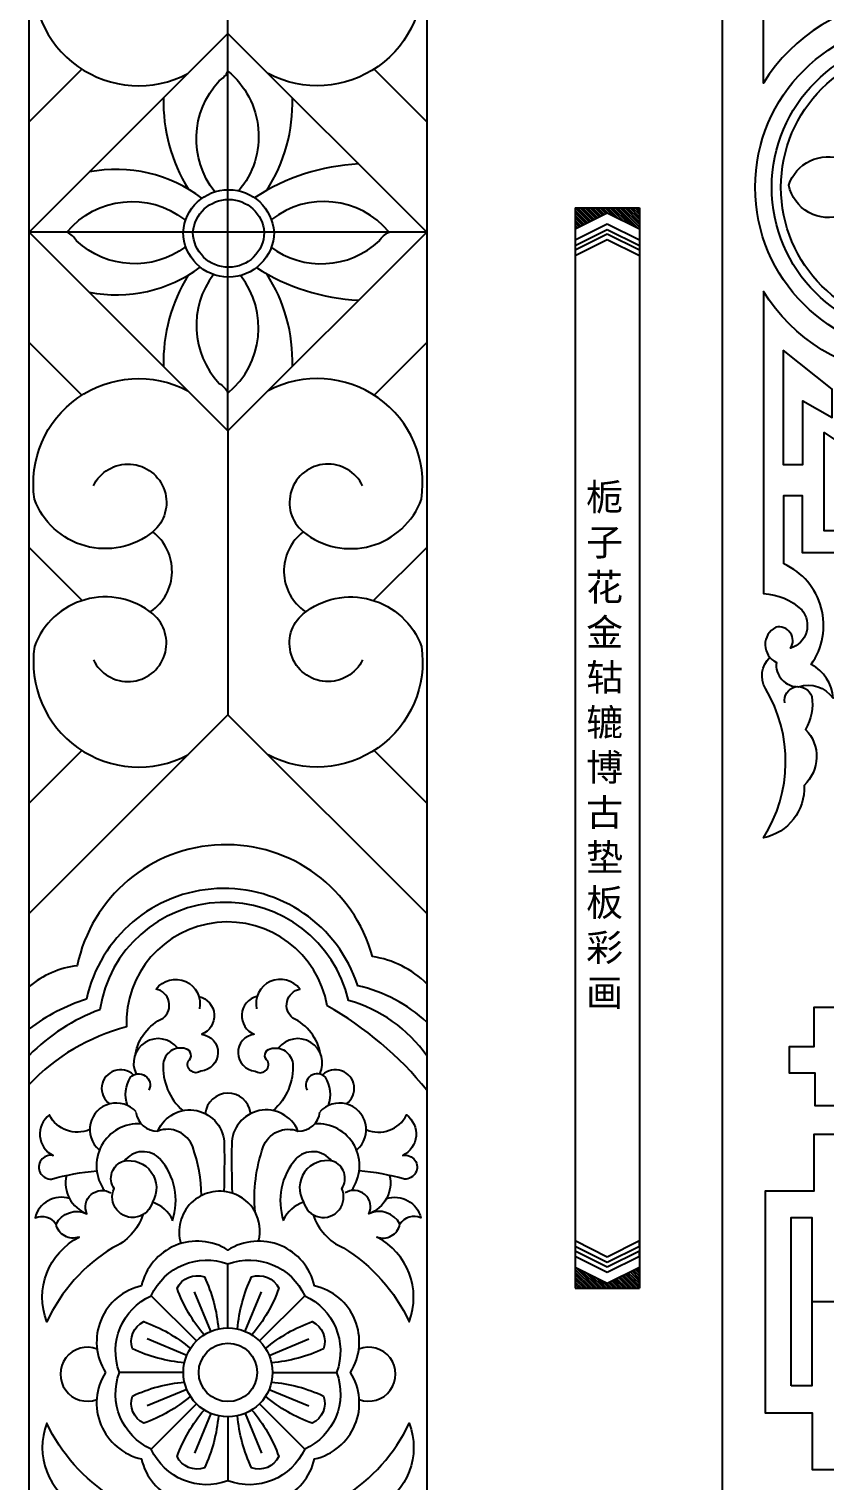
# Model space of a CAD drawing. Extents: x -66030 to 95157, y -13132 to 45879.
# Drawn here: x -62997 to -62097, y 2970 to 4614 of the extents above; entities that cross this region are included whole.
import ezdxf

# ---------------------------------------------------------------- set-up
doc = ezdxf.new("R2010")
doc.units = 0
doc.header["$LTSCALE"] = 100
doc.header["$MEASUREMENT"] = 0
for name, color, linetype in [('3', 11, 'CONTINUOUS'), ('4', 121, 'CONTINUOUS'), ('TEXT', 105, 'CONTINUOUS')]:
    doc.layers.add(name, color=color, linetype=linetype)
doc.styles.add('HZ', font='simhei.ttf')

# ---------------------------------------------------------------- blocks, each defined once
blk = doc.blocks.new('A$C6AD353E7')
at = {"layer": '3'}
for points in [[(224.6, 2874.5, 0.345896), (201, 2846.7, 0.234668), (46.7, 2751.1), (46.7, 3093.2, 0.17952), (89.9, 3111.7, 0.537311), (77.2, 3155.1, -0.688085), (60.6, 3131.4, -0.62249), (61.3, 3171.1, -0.460794), (86.3, 3198.7, 0.334614), (125.4, 3211.8, -0.271625), (100.5, 3173.5, -0.474376), (69.7, 3059.6)], [(189.8, 2601.6, -0.67196), (136, 2601.7, -0.459227), (75.3, 2635.5, -0.429189), (136, 2664.6, -0.67196), (189.8, 2664.7)], [(224.6, 2391.8, -0.345896), (201, 2419.5, -0.234668), (46.7, 2515.2), (46.7, 2173.1, -0.17952), (89.9, 2154.6, -0.537311), (77.2, 2111.2, 0.688085), (60.6, 2134.9, 0.62249), (61.3, 2095.2, 0.460794), (86.3, 2067.6, -0.334614), (125.4, 2054.5, 0.271625), (100.5, 2092.8, 0.474376), (69.7, 2206.6)], [(141.9, 2244.1), (115.3, 2244.1), (115.3, 2355.5), (151.7, 2331), (151.7, 2276.4), (171.6, 2276.4), (171.6, 2346.4), (148.4, 2373.3), (148.4, 2395.2), (171.6, 2395.2, 0.421233), (207.1, 2359.2), (207.1, 2333.5)], [(70.7, 2049.3, -0.9421), (101.2, 2056.6, -0.175253), (94.4, 2019.3, -0.417202), (92.6, 1955.8, -0.373384), (46.6, 1896.5, 0.284696), (48.8, 2065.6, -0.341469), (53.9, 2100.9, -0.330061)]]:
    blk.add_lwpolyline(points, format="xyb", dxfattribs=at)
for points in [[(69.1, 2448.6), (69.1, 2319.1), (91.1, 2319.1), (91.1, 2391.2), (124.4, 2372.5), (124.4, 2404.5), (69.1, 2448.6)], [(77.9, 1276), (77.9, 1466.6), (101.2, 1466.6), (101.2, 1276)]]:
    blk.add_lwpolyline(points, close=True, dxfattribs=at)
for points in [[(69.7, 2206.6), (69.7, 2284.3), (90.4, 2284.3), (90.4, 2219.6), (127.9, 2219.6)], [(202.3, 1180.7), (102.2, 1180.7), (102.2, 1244.9), (48.8, 1244.9), (48.8, 1496.8), (104.2, 1496.8), (104.2, 1561), (199.4, 1561)], [(174.1, 1593.1), (105.1, 1593.1), (105.1, 1630), (76, 1630), (76, 1660.2), (104.2, 1660.2), (104.2, 1704.9), (225, 1704.9)], [(101.2, 1371.3), (190.3, 1371.3)]]:
    blk.add_lwpolyline(points, dxfattribs=at)
for radius in [187.3, 168.6, 158.1]:
    blk.add_circle((224.6, 2633.1), radius, dxfattribs=at)
at = {"layer": '4'}
blk.add_lwpolyline([(0, 3876.7), (0, 0), (450, 0), (450, 3876.7)], close=True, dxfattribs=at)
blk = doc.blocks.new('A$C7EE44B39')
at = {"layer": '3'}
for p, q in [((225, 2807.3), (225, 3128.8)), ((225, 2357.3), (225, 2807.3)), ((0, 2707.3), (59.7, 2767)), ((450, 2707.3), (390.3, 2767)), ((450, 2582.3), (0, 2582.3)), ((0, 2457.4), (59.7, 2397.7)), ((450, 2457.4), (390.3, 2397.7)), ((225, 2357.3), (225, 2035.8)), ((0, 2225.3), (60.2, 2165.2)), ((450, 2225.3), (389.8, 2165.2)), ((0, 1935.8), (59.7, 1995.5)), ((450, 1935.8), (390.3, 1995.5)), ((225, 1341.6), (225, 1414)), ((205.7, 1337.7), (187.2, 1382.4)), ((244.3, 1337.7), (262.8, 1382.4)), ((189.4, 1326.8), (138.2, 1378)), ((260.6, 1326.8), (311.8, 1378)), ((178.5, 1310.4), (133.7, 1329)), ((271.5, 1310.4), (316.3, 1329)), ((174.6, 1291.2), (102.2, 1291.2)), ((275.4, 1291.2), (347.8, 1291.2)), ((178.5, 1271.9), (133.7, 1253.4)), ((271.5, 1271.9), (316.3, 1253.4)), ((189.4, 1255.5), (138.2, 1204.3)), ((260.6, 1255.5), (311.8, 1204.3)), ((205.7, 1244.6), (187.2, 1199.9)), ((225, 1240.8), (225, 1168.4)), ((244.3, 1244.6), (262.8, 1199.9))]:
    blk.add_line(p, q, dxfattribs=at)
for points in [[(72.7, 2869.6, 1.238063), (139.9, 2921.7, 0.515025), (6.1, 2884.7, 0.614095), (179.5, 2761.9)], [(377.3, 2869.6, -1.238063), (310.1, 2921.7, -0.515025), (443.9, 2884.7, -0.614095), (270.5, 2761.9)], [(210.1, 2628.1, -0.371948), (215.1, 2753.6, 0.14502), (225, 2764.6, -0.416627), (237.1, 2629)], [(177, 2565.8, -0.363901), (53.7, 2572.4, 0.14502), (42.8, 2582.3, -0.406651), (175.8, 2596.5)], [(266, 2582, -0.980107), (185.4, 2582, -0.92629), (266, 2582, -0.92629)], [(273, 2565.8, 0.363901), (396.3, 2572.4, -0.14502), (407.2, 2582.3, 0.406651), (274.2, 2596.5)], [(208.5, 2534.4, 0.363901), (215.1, 2411.1, -0.14502), (225, 2400.1, 0.406651), (239.1, 2533.2)], [(72.7, 2295, -1.238063), (139.9, 2242.9, -0.515025), (6.1, 2280, -0.614095), (179.5, 2402.8)], [(377.3, 2295, 1.238063), (310.1, 2242.9, 0.515025), (443.9, 2280, 0.614095), (270.5, 2402.8)], [(72.7, 2098.1, 1.238063), (139.9, 2150.2, 0.515025), (6.1, 2113.2, 0.614095), (179.5, 1990.4)], [(377.3, 2098.1, -1.238063), (310.1, 2150.2, -0.515025), (443.9, 2113.2, -0.614095), (270.5, 1990.4)], [(450, 1731.3, 0.155175), (388.4, 1762.1, 0.789266), (54.4, 1751.6, 0.145885), (0, 1728, 0.145885)], [(450, 1687.7, 0.132956), (371.8, 1729, 0.765876), (64.9, 1713.9, 0.081208), (0, 1680.3, 0.081208)], [(450, 1649.7, 0.172218), (361.3, 1712.4, 0.826401), (80, 1701.9, 0.107475), (0, 1650.2, 0.107475)], [(450, 1610.7, 0.093663), (337.2, 1706.4, 0.935543), (110.1, 1682.3, 0.139992), (0, 1617.2, 0.139992)], [(120.4, 1651.8, -0.244285), (151.5, 1692.3, 0.644745), (143.6, 1725.2, -0.804679), (192.7, 1702.8)], [(329.6, 1651.8, 0.244285), (298.5, 1692.3, -0.644745), (306.4, 1725.2, 0.804679), (257.3, 1702.8)], [(192.2, 1716.8, -0.729593), (195.3, 1674, -0.90322), (194.4, 1632.4, -0.761378), (180, 1643.6, 0.637584), (177.1, 1657.7, 0.465956), (151.7, 1640.9, 0.230067), (173.9, 1587.6, 0.230067)], [(257.8, 1716.8, 0.729593), (254.7, 1674, 0.90322), (255.6, 1632.4, 0.761378), (270, 1643.6, -0.637584), (272.9, 1657.7, -0.465956), (298.3, 1640.9, -0.230067), (276.1, 1587.6, -0.230067)], [(111.3, 1593.5, -0.230818), (114.8, 1625.5, -0.862349), (135.5, 1610.8)], [(338.7, 1593.5, 0.230818), (335.2, 1625.5, 0.862349), (314.5, 1610.8)], [(68.6, 1566.1, -0.399878), (23, 1582.7, 0.556695), (27.1, 1536.8, 1.13046), (25.3, 1510.1, -0.045991), (76.6, 1519.4)], [(195, 1491.4, 0.080148), (185.1, 1546.5, 0.417844), (145.8, 1564.5, -0.821689), (220.8, 1549, -0.009935), (220.4, 1496.1, -0.009935)], [(255.6, 1473, -0.106591), (264.9, 1546.5, -0.417844), (304.2, 1564.5, 0.821689), (229.2, 1549, 0.010293), (229.6, 1494.2, 0.010293)], [(381.4, 1566.1, 0.399878), (427, 1582.7, -0.556695), (422.9, 1536.8, -1.13046), (424.7, 1510.1, 0.045991), (373.4, 1519.4)], [(42.2, 1514.2, 0.374244), (65.5, 1470.7, -0.743309), (92.6, 1494.4)], [(407.8, 1514.2, -0.374244), (384.5, 1470.7, 0.743309), (357.4, 1494.4)], [(259.7, 1439.8, 0.401588), (229.6, 1494.2, 0.60296), (171.7, 1437, 0.60296)], [(45.7, 1488.1, 0.433221), (6.8, 1466.2, -0.367751), (30.5, 1458.9)], [(404.3, 1488.1, -0.433221), (443.2, 1466.2, 0.367751), (419.5, 1458.9)], [(128.7, 1469.7, -0.213683), (94.5, 1432.3, 0.145097), (20, 1348.6, -0.380664), (56.6, 1444.4, -0.452737), (30.5, 1458.9, -0.413973), (65.5, 1470.7)], [(321.3, 1469.7, 0.213683), (355.5, 1432.3, -0.145097), (430, 1348.6, 0.380664), (393.5, 1444.4, 0.452737), (419.5, 1458.9, 0.413973), (384.5, 1470.7)], [(198, 1333.7, -0.090432), (167.5, 1386.5, -0.381004), (198.3, 1399.3, -0.090432), (214.1, 1340.3)], [(235.9, 1340.3, -0.090432), (251.7, 1399.3, -0.381004), (282.5, 1386.5, -0.090432), (252, 1333.7)], [(175.8, 1302.1, -0.090432), (116.9, 1317.9, -0.381004), (129.7, 1348.7, -0.090432), (182.5, 1318.2)], [(267.5, 1318.2, -0.090432), (320.3, 1348.7, -0.381004), (333.1, 1317.9, -0.090432), (274.2, 1302.1)], [(182.5, 1264.1, -0.090432), (129.7, 1233.6, -0.381004), (116.9, 1264.4, -0.090432), (175.8, 1280.2)], [(274.2, 1280.2, -0.090432), (333.1, 1264.4, -0.381004), (320.3, 1233.6, -0.090432), (267.5, 1264.1)], [(128.7, 1112.6, 0.213683), (94.5, 1150, -0.145097), (20, 1233.7, 0.380664), (56.6, 1137.9, 0.452737), (30.5, 1123.4, 0.413973), (65.5, 1111.6)], [(214.1, 1242, -0.090432), (198.3, 1183.1, -0.381004), (167.5, 1195.8, -0.090432), (198, 1248.6)], [(252, 1248.6, -0.090432), (282.5, 1195.8, -0.381004), (251.7, 1183.1, -0.090432), (235.9, 1242)], [(321.3, 1112.6, -0.213683), (355.5, 1150, 0.145097), (430, 1233.7, -0.380664), (393.5, 1137.9, -0.452737), (419.5, 1123.4, -0.413973), (384.5, 1111.6)]]:
    blk.add_lwpolyline(points, format="xyb", dxfattribs=at)
for points in [[(0, 2582.3), (225, 2807.3), (450, 2582.3)], [(0, 2582.3), (225, 2357.3), (450, 2582.3)], [(0, 1810.8), (225, 2035.8), (450, 1810.8)]]:
    blk.add_lwpolyline(points, dxfattribs=at)
for points in [[(277.1, 2582.3, -0.990405), (174.3, 2582.3, -0.936022)], [(139.5, 1484.1, -1.101488), (96.3, 1499.4, -0.503497), (106.6, 1530.3, -0.658365)], [(310.5, 1484.1, 1.101488), (353.7, 1499.4, 0.503497), (343.4, 1530.3, 0.658365)], [(86.5, 1291.2, 0.519545), (127.1, 1193.2, 0.519545), (225, 1152.7, 0.519545), (322.9, 1193.2, 0.519545), (363.5, 1291.2, 0.519545), (322.9, 1389.1, 0.519545), (225, 1429.7, 0.519545), (127.1, 1389.1, 0.519545)], [(347.8, 1291.2, -0.39459), (311.8, 1204.3, -0.39459), (225, 1168.4, -0.39459), (138.2, 1204.3, -0.39459), (102.2, 1291.2, -0.39459), (138.2, 1378, -0.39459), (225, 1414, -0.39459), (311.8, 1378, -0.39459)]]:
    blk.add_lwpolyline(points, format="xyb", close=True, dxfattribs=at)
for radius in [50.4, 33.1]:
    blk.add_circle((225, 1291.2), radius, dxfattribs=at)
for centre, radius, start, end in [((337.1, 2729.2), 185.1, 178.4067, 211.966), ((112.9, 2729.2), 185.1, 327.4353, 1.5933), ((98.6, 2493), 160.4, 52.8143, 100.9685), ((384.9, 2422), 237.8, 92.8864, 123.0665), ((98.6, 2671.7), 160.4, 259.0315, 306.3638), ((337.1, 2435.5), 185.1, 148.034, 181.5933), ((384.9, 2742.7), 237.8, 237.5101, 267.1136), ((112.9, 2435.5), 185.1, 358.4067, 32.5647), ((105.7, 2198.6), 56, 304.8761, 52.3947), ((344.3, 2198.6), 56, 127.6053, 235.1239), ((146.1, 1641.2), 27.9, 37.8308, 205.7093), ((303.9, 1641.2), 27.9, 334.2907, 142.1692), ((103.3, 1612.7), 21.2, 45.9205, 234.8698), ((346.7, 1612.7), 21.2, 305.1302, 134.0795), ((98.7, 1566.1), 30.1, 41.7603, 229.5591), ((225, 1581.6), 25.8, 7.886, 174.1623), ((351.3, 1566.1), 30.1, 310.4409, 138.2397), ((144.9, 1588.6), 24.1, 186.3176, 272.2019), ((305.1, 1588.6), 24.1, 267.7981, 353.6824), ((123.8, 1525.2), 47.6, 86.4575, 216.329), ((326.2, 1525.2), 47.6, 323.671, 93.5425), ((129, 1514.4), 26.7, 42.5174, 143.4305), ((94.4, 1485.7), 71.5, 341.445, 41.4398), ((355.6, 1485.7), 71.5, 138.5602, 198.555), ((321, 1514.4), 26.7, 36.5695, 137.4826), ((125.7, 1445.1), 41.3, 26.3314, 70.5489), ((324.3, 1445.1), 41.3, 109.4511, 153.6686), ((65.9, 1289.1), 30.5, 68.8612, 290.3266), ((384.1, 1289.1), 30.5, 249.6734, 111.1388)]:
    blk.add_arc(centre, radius, start, end, dxfattribs=at)
at = {"layer": '4'}
blk.add_lwpolyline([(0, 0), (0, 3881.7), (450, 3881.7), (450, 0)], close=True, dxfattribs=at)

msp = doc.modelspace()

# ---------------------------------------------------------------- linework, layer by layer
at = {"layer": '4'}
for p, q in [((-62379.4, 4412), (-62379.4, 4388)), ((-62379.4, 4412), (-62306.9, 4412)), ((-62379.4, 4412), (-62379.4, 3188.5)), ((-62363.6, 4396), (-62379.4, 4411.8)), ((-62365.5, 4395), (-62379.4, 4409)), ((-62379.4, 4388), (-62343.2, 4406.2)), ((-62367.4, 4394.1), (-62379.4, 4406.1)), ((-62361.7, 4396.9), (-62376.9, 4412)), ((-62359.8, 4397.8), (-62374, 4412)), ((-62357.9, 4398.8), (-62371.2, 4412)), ((-62356.1, 4399.7), (-62368.4, 4412)), ((-62354.2, 4400.7), (-62365.5, 4412)), ((-62352.3, 4401.6), (-62362.7, 4412)), ((-62350.4, 4402.6), (-62359.9, 4412)), ((-62348.5, 4403.5), (-62357.1, 4412)), ((-62346.6, 4404.4), (-62354.2, 4412)), ((-62344.7, 4405.4), (-62351.4, 4412)), ((-62342.2, 4405.7), (-62348.6, 4412)), ((-62336.6, 4402.9), (-62345.7, 4412)), ((-62343.2, 4406.2), (-62306.9, 4388)), ((-62330.9, 4400), (-62342.9, 4412)), ((-62325.3, 4397.2), (-62340.1, 4412)), ((-62319.6, 4394.4), (-62337.3, 4412)), ((-62313.9, 4391.5), (-62334.4, 4412)), ((-62308.3, 4388.7), (-62331.6, 4412)), ((-62306.9, 4390.2), (-62328.8, 4412)), ((-62306.9, 4393), (-62325.9, 4412)), ((-62306.9, 4395.9), (-62323.1, 4412)), ((-62306.9, 4398.7), (-62320.3, 4412)), ((-62306.9, 4401.5), (-62317.5, 4412)), ((-62306.9, 4404.3), (-62314.6, 4412)), ((-62306.9, 4407.2), (-62311.8, 4412)), ((-62306.9, 4410), (-62309, 4412)), ((-62306.9, 4412), (-62306.9, 4388)), ((-62306.9, 4412), (-62306.9, 3188.5)), ((-62369.3, 4393.1), (-62379.4, 4403.3)), ((-62371.1, 4392.2), (-62379.4, 4400.5)), ((-62373, 4391.2), (-62379.4, 4397.6)), ((-62374.9, 4390.3), (-62379.4, 4394.8)), ((-62379.4, 4375.6), (-62343.2, 4393.7)), ((-62376.8, 4389.4), (-62379.4, 4392)), ((-62343.2, 4393.7), (-62306.9, 4375.6)), ((-62378.7, 4388.4), (-62379.4, 4389.2)), ((-62379.4, 4369.4), (-62343.2, 4387.5)), ((-62379.4, 4364.3), (-62343.2, 4382.4)), ((-62379.4, 4358), (-62343.2, 4376.2)), ((-62379.4, 4375.6), (-62379.4, 4369.4)), ((-62343.2, 4387.5), (-62306.9, 4369.4)), ((-62343.2, 4382.4), (-62306.9, 4364.3)), ((-62343.2, 4376.2), (-62306.9, 4358)), ((-62306.9, 4375.6), (-62306.9, 4369.4)), ((-62379.4, 4364.3), (-62379.4, 4358)), ((-62306.9, 4364.3), (-62306.9, 4358)), ((-62379.4, 3242.5), (-62343.2, 3224.3)), ((-62343.2, 3224.3), (-62306.9, 3242.5)), ((-62306.9, 3236.2), (-62306.9, 3242.5)), ((-62379.4, 3236.2), (-62343.2, 3218.1)), ((-62379.4, 3231.1), (-62343.2, 3213)), ((-62379.4, 3224.9), (-62343.2, 3206.8)), ((-62343.2, 3218.1), (-62306.9, 3236.2)), ((-62343.2, 3213), (-62306.9, 3231.1)), ((-62343.2, 3206.8), (-62306.9, 3224.9)), ((-62306.9, 3224.9), (-62306.9, 3231.1)), ((-62379.4, 3212.5), (-62343.2, 3194.3)), ((-62358.2, 3188.5), (-62379.4, 3209.7)), ((-62361, 3188.5), (-62379.4, 3206.9)), ((-62355.3, 3188.5), (-62379.3, 3212.4)), ((-62352.5, 3188.5), (-62373.6, 3209.5)), ((-62349.7, 3188.5), (-62367.9, 3206.7)), ((-62343.2, 3194.3), (-62306.9, 3212.5)), ((-62306.9, 3193.8), (-62319.4, 3206.2)), ((-62306.9, 3196.6), (-62317.5, 3207.2)), ((-62306.9, 3199.4), (-62315.6, 3208.1)), ((-62306.9, 3202.3), (-62313.7, 3209.1)), ((-62306.9, 3205.1), (-62311.8, 3210)), ((-62306.9, 3207.9), (-62309.9, 3211)), ((-62306.9, 3210.8), (-62308.1, 3211.9)), ((-62306.9, 3188.5), (-62306.9, 3212.5)), ((-62363.8, 3188.5), (-62379.4, 3204.1)), ((-62366.7, 3188.5), (-62379.4, 3201.2)), ((-62369.5, 3188.5), (-62379.4, 3198.4)), ((-62372.3, 3188.5), (-62379.4, 3195.6)), ((-62375.1, 3188.5), (-62379.4, 3192.8)), ((-62378, 3188.5), (-62379.4, 3189.9)), ((-62346.9, 3188.5), (-62362.3, 3203.9)), ((-62344, 3188.5), (-62356.6, 3201.1)), ((-62341.2, 3188.5), (-62351, 3198.2)), ((-62338.4, 3188.5), (-62345.3, 3195.4)), ((-62335.5, 3188.5), (-62342, 3194.9)), ((-62332.7, 3188.5), (-62340.1, 3195.9)), ((-62329.9, 3188.5), (-62338.2, 3196.8)), ((-62327.1, 3188.5), (-62336.3, 3197.7)), ((-62324.2, 3188.5), (-62334.5, 3198.7)), ((-62321.4, 3188.5), (-62332.6, 3199.6)), ((-62318.6, 3188.5), (-62330.7, 3200.6)), ((-62315.7, 3188.5), (-62328.8, 3201.5)), ((-62312.9, 3188.5), (-62326.9, 3202.5)), ((-62310.1, 3188.5), (-62325, 3203.4)), ((-62307.3, 3188.5), (-62323.1, 3204.4)), ((-62306.9, 3191), (-62321.3, 3205.3)), ((-62379.4, 3188.5), (-62306.9, 3188.5))]:
    msp.add_line(p, q, dxfattribs=at)

# ---------------------------------------------------------------- block references
for name, p in [('A$C7EE44B39', (-62997.3, 1802.1)), ('A$C6AD353E7', (-62213.2, 1802.1))]:
    msp.add_blockref(name, p, dxfattribs=at)

# ---------------------------------------------------------------- texts
at = {"layer": 'TEXT', "insert": (-62367.1, 3802.3), "char_height": 30.6, "attachment_point": 4, "style": 'HZ'}
msp.add_mtext('栀\\P子\\P花\\P金\\P轱\\P辘\\P博\\P古\\P垫\\P板\\P彩\\P画', dxfattribs=at)

doc.saveas('drawing.dxf')
